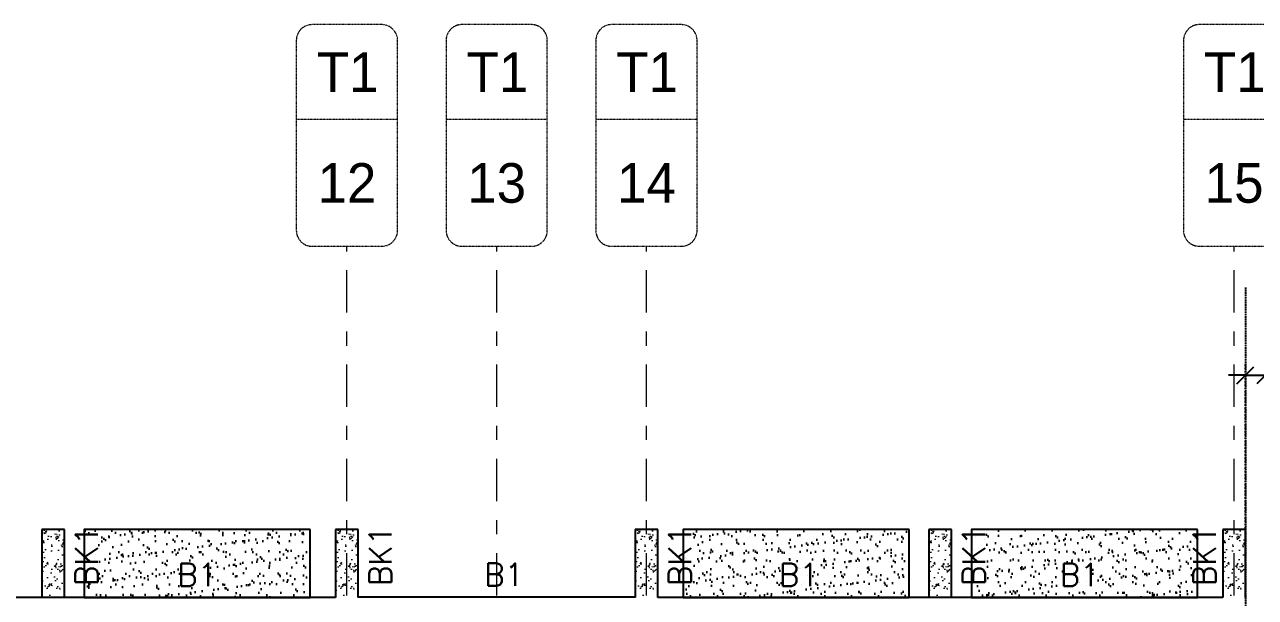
# Model space of a CAD drawing. Header units: millimetres. Extents: x 1078357 to 1340092, y -4684019 to -4550360.
# Drawn here: x 1147423 to 1158313, y -4573711 to -4568647 of the extents above; entities that cross this region are included whole.
import ezdxf
from ezdxf.enums import TextEntityAlignment as Align

# ---------------------------------------------------------------- set-up
doc = ezdxf.new("R2010")
doc.units = ezdxf.units.MM
doc.header["$PDMODE"] = 35
for name, pattern in [('CONTINOUS', [0]), ('DGN STYLE 7', [8.34, 3.75, -1.67, 1.25, -1.67]), ('DOT', [0.25, 0, -0.25]), ('HIDDEN', [0.375, 0.25, -0.125]), ('New Retail block$0$CONTINOUS', [0])]:
    doc.linetypes.add(name, pattern=pattern)
doc.layers.get('0').update_dxf_attribs({"lineweight": 0})
doc.layers.get('Defpoints').update_dxf_attribs({"lineweight": 0})
for name, color, linetype, lineweight in [('A-_ANOTGRID_E-', 8, 'DGN STYLE 7', 13), ('GRID LINE', 8, 'Continuous', 0), ('HATCH', 8, 'Continuous', 30), ('S-NON STR RCC WALL', 8, 'Continuous', 0)]:
    doc.layers.add(name, color=color, linetype=linetype, lineweight=lineweight)
for name, color, linetype in [('EXPANSION JOINT', 10, 'HIDDEN'), ('EXPANTION JOINT', 240, 'Continuous'), ('S-BEAM', 3, 'Continuous'), ('S-BEAM-IDEN', 6, 'Continuous'), ('S-SLAB-PROJECTION', 2, 'New Retail block$0$CONTINOUS')]:
    doc.layers.add(name, color=color, linetype=linetype)
doc.styles.add('Roman', font='romans')
doc.styles.add('ROMANS', font='romans.shx', dxfattribs={"width": 0.85})
doc.styles.get("Standard").update_dxf_attribs({"font": 'Adani Regular.ttf', "height": 500})
doc.dimstyles.new('HARESH', dxfattribs={"dimtxt": 150, "dimasz": 75, "dimexe": 0, "dimexo": 0, "dimgap": 25, "dimtad": 1, "dimdec": 0, "dimdsep": 46, "dimtxsty": 'Roman', "dimblk": 'OBLIQUE', "dimcen": 225, "dimdle": 25, "dimclrd": 2, "dimclre": 2, "dimclrt": 7, "dimadec": 8, "dimazin": 1, "dimtfac": 1, "dimtdec": 0, "dimtmove": 0, "dimatfit": 0, "dimfxl": 1, "dimlwd": -1, "dimlwe": -1, "dimarcsym": 0})

# ---------------------------------------------------------------- blocks, each defined once
blk = doc.blocks.new('_Oblique')
at = {"color": 0, "linetype": 'ByBlock', "lineweight": -2}
blk.add_line((-0.5, -0.5), (0.5, 0.5), dxfattribs=at)
blk = doc.blocks.new('*D70')
at = {"layer": 'Defpoints', "color": 0, "linetype": 'CONTINOUS', "ltscale": 0.5, "transparency": 16777216}
for p in [(1158400, -4571698, 3), (1158400, -4571748), (1158225, -4573711, 0)]:
    blk.add_point(p, dxfattribs=at)
at = {"layer": 'EXPANTION JOINT', "color": 2, "linetype": 'DOT', "ltscale": 0.5, "transparency": 16777216}
for p, q in [((1158225, -4573711), (1158225, -4571648)), ((1158400, -4571698), (1158400, -4571848))]:
    blk.add_line(p, q, dxfattribs=at)
at = {"layer": 'EXPANTION JOINT', "color": 2, "linetype": 'CONTINOUS', "ltscale": 0.5, "transparency": 16777216}
for p, q in [((1158225, -4571748), (1158075, -4571748)), ((1158225, -4571748), (1158400, -4571748)), ((1158400, -4571748), (1161765, -4571748))]:
    blk.add_line(p, q, dxfattribs=at)
at = {"layer": 'EXPANTION JOINT', "color": 2, "linetype": 'CONTINOUS', "ltscale": 0.5, "transparency": 16777216, "xscale": 150, "yscale": 150, "zscale": 150}
blk.add_blockref('_Oblique', (1158225, -4571748), dxfattribs=at)
at = {"layer": 'EXPANTION JOINT', "color": 2, "linetype": 'CONTINOUS', "ltscale": 0.5, "transparency": 16777216, "xscale": 150, "yscale": 150, "zscale": 150, "rotation": 180}
blk.add_blockref('_Oblique', (1158400, -4571748), dxfattribs=at)
at = {"layer": 'EXPANTION JOINT', "color": 7, "linetype": 'CONTINOUS', "ltscale": 0.5, "transparency": 16777216, "char_height": 225, "attachment_point": 5, "style": 'Roman'}
for s, insert in [('175mm', (1160233, -4571561)), ('EXPANSION JOINT ', (1160233, -4571936))]:
    blk.add_mtext(s, dxfattribs=dict(at, insert=insert))
blk = doc.blocks.new('*D71')
at = {"layer": 'Defpoints', "color": 0, "linetype": 'CONTINOUS', "ltscale": 0.5, "transparency": 16777216}
for p in [(1158400, -4571698, 3), (1158400, -4571748), (1158225, -4573711, 0)]:
    blk.add_point(p, dxfattribs=at)
at = {"layer": 'EXPANTION JOINT', "color": 2, "linetype": 'DOT', "ltscale": 0.5, "transparency": 16777216}
for p, q in [((1158225, -4573711), (1158225, -4571648)), ((1158400, -4571698), (1158400, -4571848))]:
    blk.add_line(p, q, dxfattribs=at)
at = {"layer": 'EXPANTION JOINT', "color": 2, "linetype": 'CONTINOUS', "ltscale": 0.5, "transparency": 16777216}
for p, q in [((1158225, -4571748), (1158075, -4571748)), ((1158225, -4571748), (1158400, -4571748)), ((1158400, -4571748), (1161765, -4571748))]:
    blk.add_line(p, q, dxfattribs=at)
at = {"layer": 'EXPANTION JOINT', "color": 2, "linetype": 'CONTINOUS', "ltscale": 0.5, "transparency": 16777216, "xscale": 150, "yscale": 150, "zscale": 150}
blk.add_blockref('_Oblique', (1158225, -4571748), dxfattribs=at)
at = {"layer": 'EXPANTION JOINT', "color": 2, "linetype": 'CONTINOUS', "ltscale": 0.5, "transparency": 16777216, "xscale": 150, "yscale": 150, "zscale": 150, "rotation": 180}
blk.add_blockref('_Oblique', (1158400, -4571748), dxfattribs=at)
at = {"layer": 'EXPANTION JOINT', "color": 7, "linetype": 'CONTINOUS', "ltscale": 0.5, "transparency": 16777216, "char_height": 225, "attachment_point": 5, "style": 'Roman'}
for s, insert in [('175mm', (1160233, -4571561)), ('EXPANSION JOINT ', (1160233, -4571936))]:
    blk.add_mtext(s, dxfattribs=dict(at, insert=insert))
blk = doc.blocks.new('Tower grid nomenclature-ex')
at = {"layer": 'A-_ANOTGRID_E-'}
blk.add_lwpolyline([(-1250, -600), (1750, -600, 0.414214), (2000, -350), (2000, 750, 0.414214), (1750, 1000), (-1250, 1000, 0.414214), (-1500, 750), (-1500, -350, 0.414214)], format="xyb", close=True, dxfattribs=at)
blk.add_lwpolyline([(0, 1000), (0, -600)], dxfattribs=at)
at = {"layer": 'A-_ANOTGRID_E-', "flags": 8}
for p in [(-1235, 400), (1788, 400)]:
    blk.add_attdef('GRID', text='', height=625, dxfattribs=at).set_placement(p, align=Align.MIDDLE_CENTER)

msp = doc.modelspace()

# ---------------------------------------------------------------- hatches: boundary and pattern name
at = {"layer": 'HATCH'}
h = msp.add_hatch(dxfattribs=at)
h.set_pattern_fill('AR-SAND', color=8, scale=3, angle=179.97015)
h.set_pattern_definition([(37.4701541, (-1747358.12, 9413858.76), (-4.7236114, 146.8264517), [0, -115.824, 0, -129.54, 0, -123.825]), (7.4701541, (-1747358.12, 9413858.76), (134.9689868, 214.9772528), [0, -62.484, 0, -104.394, 0, -40.005]), (327.4701541, (-1747451.84, 9413858.81), (237.2979035, 0.3075449), [0, -38.1, 0, -137.16, 0, -179.07]), (317.4701541, (-1747451.84, 9413858.81), (229.1017424, 66.759465), [0, -19.05, 0, -89.916, 0, -102.87])])
h.paths.add_polyline_path([(1149950.4, -4573111.5), (1147950.4, -4573111.5), (1147950.4, -4573711.5), (1149950.4, -4573711.5)])
h = msp.add_hatch(dxfattribs=at)
h.set_pattern_fill('AR-SAND', color=8, scale=3, angle=179.97015)
h.set_pattern_definition([(37.4701541, (-1752658.12, 9413858.76), (-4.7236114, 146.8264517), [0, -115.824, 0, -129.54, 0, -123.825]), (7.4701541, (-1752658.12, 9413858.76), (134.9689868, 214.9772528), [0, -62.484, 0, -104.394, 0, -40.005]), (327.4701541, (-1752751.84, 9413858.81), (237.2979035, 0.3075449), [0, -38.1, 0, -137.16, 0, -179.07]), (317.4701541, (-1752751.84, 9413858.81), (229.1017424, 66.759465), [0, -19.05, 0, -89.916, 0, -102.87])])
h.paths.add_polyline_path([(1155250.4, -4573111.5), (1153250.4, -4573111.5), (1153250.4, -4573711.5), (1155250.4, -4573711.5)])
h = msp.add_hatch(dxfattribs=at)
h.set_pattern_fill('AR-SAND', color=8, scale=3, angle=179.97015)
h.set_pattern_definition([(37.4701541, (-1755208.12, 9413858.76), (-4.7236114, 146.8264517), [0, -115.824, 0, -129.54, 0, -123.825]), (7.4701541, (-1755208.12, 9413858.76), (134.9689868, 214.9772528), [0, -62.484, 0, -104.394, 0, -40.005]), (327.4701541, (-1755301.84, 9413858.81), (237.2979035, 0.3075449), [0, -38.1, 0, -137.16, 0, -179.07]), (317.4701541, (-1755301.84, 9413858.81), (229.1017424, 66.759465), [0, -19.05, 0, -89.916, 0, -102.87])])
h.paths.add_polyline_path([(1157800.4, -4573111.5), (1155800.4, -4573111.5), (1155800.4, -4573711.5), (1157800.4, -4573711.5)])
at = {"layer": 'S-NON STR RCC WALL'}
h = msp.add_hatch(dxfattribs=at)
h.set_pattern_fill('AR-CONC', color=256, angle=180)
h.set_pattern_definition([(50, (-7386269.32, 32981976.72), (182.184669, -15.93908554), [19.05, -209.55]), (355, (-7386269.32, 32981976.72), (-35.2434214, 191.0568452), [15.24, -167.6405842]), (100.4514447, (-7386254.14, 32981975.39), (146.9412471, 175.1177519), [16.1900088, -178.0902446]), (46.1842, (-7386269.32, 32982027.52), (271.0790409, -42.0423279), [28.575, -314.325]), (96.6355576, (-7386246.73, 32982024.02), (237.404134, 247.4261246), [24.2850231, -267.1356082]), (351.1841512, (-7386269.32, 32982027.52), (237.404134, 247.4261246), [22.859967, -251.459732]), (21, (-7386243.92, 32982014.82), (151.61439127, -102.2651982), [19.05, -209.55]), (326, (-7386243.92, 32982014.82), (61.80202835, 184.1879661), [15.24, -167.64]), (71.451445, (-7386231.28, 32982006.3), (213.4164193, 81.9227689), [16.1900088, -178.0899376]), (37.5, (-7386269.32, 32981976.72), (3.08860325, 84.55503887), [0, -165.608, 0, -170.18, 0, -168.275]), (7.5, (-7386269.32, 32981976.72), (66.8196625, 100.18057482), [0, -97.028, 0, -161.798, 0, -64.135]), (327.5, (-7386325.96, 32981976.72), (135.59059517, -5.72874399), [0, -63.5, 0, -198.12, 0, -262.89]), (317.5, (-7386351.36, 32981976.72), (148.1291814, 25.42649103), [0, -82.55, 0, -131.572, 0, -186.69])])
h.paths.add_polyline_path([(1147775.4, -4573711.5), (1147775.4, -4573111.5), (1147575.5, -4573111.5), (1147575.5, -4573711.5), (1147775.4, -4573711.5)], is_closed=False)
h = msp.add_hatch(dxfattribs=at)
h.set_pattern_fill('AR-CONC', color=256, angle=180)
h.set_pattern_definition([(50, (-7383669.32, 32981976.72), (182.184669, -15.93908554), [19.05, -209.55]), (355, (-7383669.32, 32981976.72), (-35.2434214, 191.0568452), [15.24, -167.6405842]), (100.4514447, (-7383654.14, 32981975.39), (146.9412471, 175.1177519), [16.1900088, -178.0902446]), (46.1842, (-7383669.32, 32982027.52), (271.0790409, -42.0423279), [28.575, -314.325]), (96.6355576, (-7383646.73, 32982024.02), (237.404134, 247.4261246), [24.2850231, -267.1356082]), (351.1841512, (-7383669.32, 32982027.52), (237.404134, 247.4261246), [22.859967, -251.459732]), (21, (-7383643.92, 32982014.82), (151.61439127, -102.2651982), [19.05, -209.55]), (326, (-7383643.92, 32982014.82), (61.80202835, 184.1879661), [15.24, -167.64]), (71.451445, (-7383631.28, 32982006.3), (213.4164193, 81.9227689), [16.1900088, -178.0899376]), (37.5, (-7383669.32, 32981976.72), (3.08860325, 84.55503887), [0, -165.608, 0, -170.18, 0, -168.275]), (7.5, (-7383669.32, 32981976.72), (66.8196625, 100.18057482), [0, -97.028, 0, -161.798, 0, -64.135]), (327.5, (-7383725.96, 32981976.72), (135.59059517, -5.72874399), [0, -63.5, 0, -198.12, 0, -262.89]), (317.5, (-7383751.36, 32981976.72), (148.1291814, 25.42649103), [0, -82.55, 0, -131.572, 0, -186.69])])
h.paths.add_polyline_path([(1150375.4, -4573711.5), (1150375.4, -4573111.5), (1150175.5, -4573111.5), (1150175.5, -4573711.5), (1150375.4, -4573711.5)], is_closed=False)
h = msp.add_hatch(dxfattribs=at)
h.set_pattern_fill('AR-CONC', color=256, angle=180)
h.set_pattern_definition([(50, (-7381019.34, 32981976.72), (182.184669, -15.93908554), [19.05, -209.55]), (355, (-7381019.34, 32981976.72), (-35.2434214, 191.0568452), [15.24, -167.6405842]), (100.4514447, (-7381004.16, 32981975.39), (146.9412471, 175.1177519), [16.1900088, -178.0902446]), (46.1842, (-7381019.34, 32982027.52), (271.0790409, -42.0423279), [28.575, -314.325]), (96.6355576, (-7380996.75, 32982024.02), (237.404134, 247.4261246), [24.2850231, -267.1356082]), (351.1841512, (-7381019.34, 32982027.52), (237.404134, 247.4261246), [22.859967, -251.459732]), (21, (-7380993.94, 32982014.82), (151.61439127, -102.2651982), [19.05, -209.55]), (326, (-7380993.94, 32982014.82), (61.80202835, 184.1879661), [15.24, -167.64]), (71.451445, (-7380981.3, 32982006.3), (213.4164193, 81.9227689), [16.1900088, -178.0899376]), (37.5, (-7381019.34, 32981976.72), (3.08860325, 84.55503887), [0, -165.608, 0, -170.18, 0, -168.275]), (7.5, (-7381019.34, 32981976.72), (66.8196625, 100.18057482), [0, -97.028, 0, -161.798, 0, -64.135]), (327.5, (-7381075.98, 32981976.72), (135.59059517, -5.72874399), [0, -63.5, 0, -198.12, 0, -262.89]), (317.5, (-7381101.38, 32981976.72), (148.1291814, 25.42649103), [0, -82.55, 0, -131.572, 0, -186.69])])
h.paths.add_polyline_path([(1153025.4, -4573711.5), (1153025.4, -4573111.5), (1152825.4, -4573111.5), (1152825.4, -4573711.5), (1153025.4, -4573711.5)], is_closed=False)
h = msp.add_hatch(dxfattribs=at)
h.set_pattern_fill('AR-CONC', color=256, angle=180)
h.set_pattern_definition([(50, (-7378419.34, 32981976.72), (182.184669, -15.93908554), [19.05, -209.55]), (355, (-7378419.34, 32981976.72), (-35.2434214, 191.0568452), [15.24, -167.6405842]), (100.4514447, (-7378404.16, 32981975.4), (146.9412471, 175.1177519), [16.1900088, -178.0902446]), (46.1842, (-7378419.34, 32982027.52), (271.0790409, -42.0423279), [28.575, -314.325]), (96.6355576, (-7378396.75, 32982024.02), (237.404134, 247.4261246), [24.2850231, -267.1356082]), (351.1841512, (-7378419.34, 32982027.52), (237.404134, 247.4261246), [22.859967, -251.459732]), (21, (-7378393.94, 32982014.82), (151.61439127, -102.2651982), [19.05, -209.55]), (326, (-7378393.94, 32982014.82), (61.80202835, 184.1879661), [15.24, -167.64]), (71.451445, (-7378381.3, 32982006.3), (213.4164193, 81.9227689), [16.1900088, -178.0899376]), (37.5, (-7378419.34, 32981976.724), (3.08860325, 84.55503887), [0, -165.608, 0, -170.18, 0, -168.275]), (7.5, (-7378419.34, 32981976.72), (66.8196625, 100.18057482), [0, -97.028, 0, -161.798, 0, -64.135]), (327.5, (-7378475.98, 32981976.724), (135.59059517, -5.72874399), [0, -63.5, 0, -198.12, 0, -262.89]), (317.5, (-7378501.38, 32981976.72), (148.1291814, 25.42649103), [0, -82.55, 0, -131.572, 0, -186.69])])
h.paths.add_polyline_path([(1155625.4, -4573711.5), (1155625.4, -4573111.5), (1155425.4, -4573111.5), (1155425.4, -4573711.5), (1155625.4, -4573711.5)], is_closed=False)
h = msp.add_hatch(dxfattribs=at)
h.set_pattern_fill('AR-CONC', color=256, angle=180)
h.set_pattern_definition([(50, (-7375819.34, 32981976.72), (182.184669, -15.93908554), [19.05, -209.55]), (355, (-7375819.34, 32981976.72), (-35.2434214, 191.0568452), [15.24, -167.6405842]), (100.4514447, (-7375804.16, 32981975.39), (146.9412471, 175.1177519), [16.1900088, -178.0902446]), (46.1842, (-7375819.34, 32982027.52), (271.0790409, -42.0423279), [28.575, -314.325]), (96.6355576, (-7375796.75, 32982024.02), (237.404134, 247.4261246), [24.2850231, -267.1356082]), (351.1841512, (-7375819.34, 32982027.52), (237.404134, 247.4261246), [22.859967, -251.459732]), (21, (-7375793.94, 32982014.82), (151.61439127, -102.2651982), [19.05, -209.55]), (326, (-7375793.94, 32982014.82), (61.80202835, 184.1879661), [15.24, -167.64]), (71.451445, (-7375781.3, 32982006.3), (213.4164193, 81.9227689), [16.1900088, -178.0899376]), (37.5, (-7375819.34, 32981976.72), (3.08860325, 84.55503887), [0, -165.608, 0, -170.18, 0, -168.275]), (7.5, (-7375819.34, 32981976.72), (66.8196625, 100.18057482), [0, -97.028, 0, -161.798, 0, -64.135]), (327.5, (-7375875.98, 32981976.72), (135.59059517, -5.72874399), [0, -63.5, 0, -198.12, 0, -262.89]), (317.5, (-7375901.38, 32981976.72), (148.1291814, 25.42649103), [0, -82.55, 0, -131.572, 0, -186.69])])
h.paths.add_polyline_path([(1158225.4, -4573711.5), (1158225.4, -4573111.5), (1158025.4, -4573111.5), (1158025.4, -4573711.5), (1158225.4, -4573711.5)], is_closed=False)

# ---------------------------------------------------------------- linework, layer by layer
at = {"layer": 'EXPANSION JOINT'}
msp.add_line((1158225.4, -4570971.5, 0), (1158225.4, -4585111.5, 0), dxfattribs=at)
msp.add_line((1158225.4, -4570971.5, 0), (1158225.4, -4585111.5, 0), dxfattribs=at)
at = {"layer": 'GRID LINE', "linetype": 'DGN STYLE 7', "ltscale": 100, "elevation": 0}
for points in [[(1150275.4, -4592877.8), (1150275.4, -4570606.9)], [(1151600.4, -4592877.8), (1151600.4, -4570606.9)], [(1152925.4, -4592877.8), (1152925.4, -4570606.9)], [(1158125.4, -4592877.8), (1158125.4, -4570606.9)]]:
    msp.add_lwpolyline(points, dxfattribs=at)
at = {"layer": 'S-BEAM', "linetype": 'CONTINOUS', "ltscale": 700}
for p, q in [((1147775.4, -4573111.5, 0), (1147575.4, -4573111.5, 0)), ((1147575.4, -4573111.5, 0), (1147575.4, -4573711.5, 0)), ((1147775.4, -4573711.5, 0), (1147775.4, -4573111.5, 0)), ((1150375.4, -4573111.4, 0), (1150175.4, -4573111.4, 0)), ((1150175.4, -4573111.4, 0), (1150175.4, -4573711.4, 0)), ((1150375.4, -4573711.4, 0), (1150375.4, -4573111.4, 0)), ((1153025.4, -4573111.5, 0), (1152825.4, -4573111.5, 0)), ((1152825.4, -4573111.5, 0), (1152825.4, -4573711.5, 0)), ((1153025.4, -4573711.5, 0), (1153025.4, -4573111.5, 0)), ((1155625.4, -4573111.5, 0), (1155425.4, -4573111.5, 0)), ((1155425.4, -4573111.5, 0), (1155425.4, -4573711.5, 0)), ((1155625.4, -4573711.5, 0), (1155625.4, -4573111.5, 0)), ((1158225.4, -4573111.5, 0), (1158025.4, -4573111.5, 0)), ((1158025.4, -4573111.5, 0), (1158025.4, -4573711.5, 0)), ((1158225.4, -4573711.5, 0), (1158225.4, -4573111.5, 0)), ((1150175.4, -4573711.5, 0), (1145175.4, -4573711.5, 0)), ((1152825.4, -4573710.5, 50), (1150375.8, -4573710.5, 0)), ((1158025.4, -4573711.5, 0), (1153025.4, -4573711.5, 0))]:
    msp.add_line(p, q, dxfattribs=at)
at = {"layer": 'S-SLAB-PROJECTION', "elevation": 0}
for points in [[(1149950.4, -4573111.5), (1147950.4, -4573111.5), (1147950.4, -4573711.5), (1149950.4, -4573711.5)], [(1155250.4, -4573111.5), (1153250.4, -4573111.5), (1153250.4, -4573711.5), (1155250.4, -4573711.5)], [(1157800.4, -4573111.5), (1155800.4, -4573111.5), (1155800.4, -4573711.5), (1157800.4, -4573711.5)]]:
    msp.add_lwpolyline(points, close=True, dxfattribs=at)

# ---------------------------------------------------------------- block references
at = {"layer": 'GRID LINE'}
ref = msp.add_blockref('Tower grid nomenclature-ex', (1150163.4, -4569486.9, 0), dxfattribs=dict(at, xscale=0.56, yscale=0.56, zscale=0.56, rotation=270))
ref.add_attrib('GRID', '12', dxfattribs={"layer": 'A-_ANOTGRID_E-', "height": 350}).set_placement((1150275.4, -4570046.9, 0), align=Align.MIDDLE_CENTER)
ref.add_attrib('GRID', 'T1', dxfattribs={"layer": 'A-_ANOTGRID_E-', "height": 350}).set_placement((1150281.3, -4569066.9, 0), align=Align.MIDDLE_CENTER)
ref = msp.add_blockref('Tower grid nomenclature-ex', (1151488.4, -4569486.9, 0), dxfattribs=dict(at, xscale=0.56, yscale=0.56, zscale=0.56, rotation=270))
ref.add_attrib('GRID', '13', dxfattribs={"layer": 'A-_ANOTGRID_E-', "height": 350}).set_placement((1151600.4, -4570046.9, 0), align=Align.MIDDLE_CENTER)
ref.add_attrib('GRID', 'T1', dxfattribs={"layer": 'A-_ANOTGRID_E-', "height": 350}).set_placement((1151606.3, -4569066.9, 0), align=Align.MIDDLE_CENTER)
ref = msp.add_blockref('Tower grid nomenclature-ex', (1152813.4, -4569486.9, 0), dxfattribs=dict(at, xscale=0.56, yscale=0.56, zscale=0.56, rotation=270))
ref.add_attrib('GRID', '14', dxfattribs={"layer": 'A-_ANOTGRID_E-', "height": 350}).set_placement((1152925.4, -4570046.9, 0), align=Align.MIDDLE_CENTER)
ref.add_attrib('GRID', 'T1', dxfattribs={"layer": 'A-_ANOTGRID_E-', "height": 350}).set_placement((1152931.3, -4569066.9, 0), align=Align.MIDDLE_CENTER)
ref = msp.add_blockref('Tower grid nomenclature-ex', (1158013.4, -4569486.9, 0), dxfattribs=dict(at, xscale=0.56, yscale=0.56, zscale=0.56, rotation=270))
ref.add_attrib('GRID', '15', dxfattribs={"layer": 'A-_ANOTGRID_E-', "height": 350}).set_placement((1158125.4, -4570046.9, 0), align=Align.MIDDLE_CENTER)
ref.add_attrib('GRID', 'T1', dxfattribs={"layer": 'A-_ANOTGRID_E-', "height": 350}).set_placement((1158131.3, -4569066.9, 0), align=Align.MIDDLE_CENTER)

# ---------------------------------------------------------------- texts
at = {"layer": 'S-BEAM-IDEN', "linetype": 'CONTINOUS', "ltscale": 700, "style": 'ROMANS'}
for p in [(1148071.1, -4573611.1, 50), (1150671.1, -4573611.1, 50), (1153321.1, -4573611.1, 50), (1155921.1, -4573611.1, 50), (1157962.6, -4573611.1, 50)]:
    msp.add_text('BK1', height=200, rotation=90, dxfattribs=at).set_placement(p)
at = {"layer": 'S-BEAM-IDEN', "linetype": 'HIDDEN', "ltscale": 500, "style": 'ROMANS'}
for p in [(1148774.7, -4573611.1, -2.7), (1151490.2, -4573610.1, 47.3), (1154098.3, -4573611.1, -2.7), (1156583, -4573611.1, -2.7)]:
    msp.add_text('B1', height=200, rotation=359.99906, dxfattribs=at).set_placement(p)

# ---------------------------------------------------------------- dimensions: what is measured, and where the dimension line sits
at = {"layer": 'EXPANTION JOINT', "linetype": 'CONTINOUS', "ltscale": 0.5}
for picture in ['*D70', '*D71']:
    dim = msp.add_linear_dim(base=(1158400.4, -4571748.3, -2.8), p1=(1158225.5, -4573711.1, -2.8), p2=(1158400.4, -4571697.8, 0), text='175mm\\XEXPANSION JOINT ', dimstyle='HARESH', override={"dimtxt": 225, "dimasz": 150, "dimexe": 100, "dimgap": 75, "dimtxsty": 'Roman', "dimdle": 1, "dimfxl": 500, "dimarcsym": 1}, dxfattribs=at)
    dim.commit()
    dim.dimension.update_dxf_attribs({"geometry": picture, "text_midpoint": (1160232.6, -4571748.3, -2.8)})

doc.saveas('drawing.dxf')
